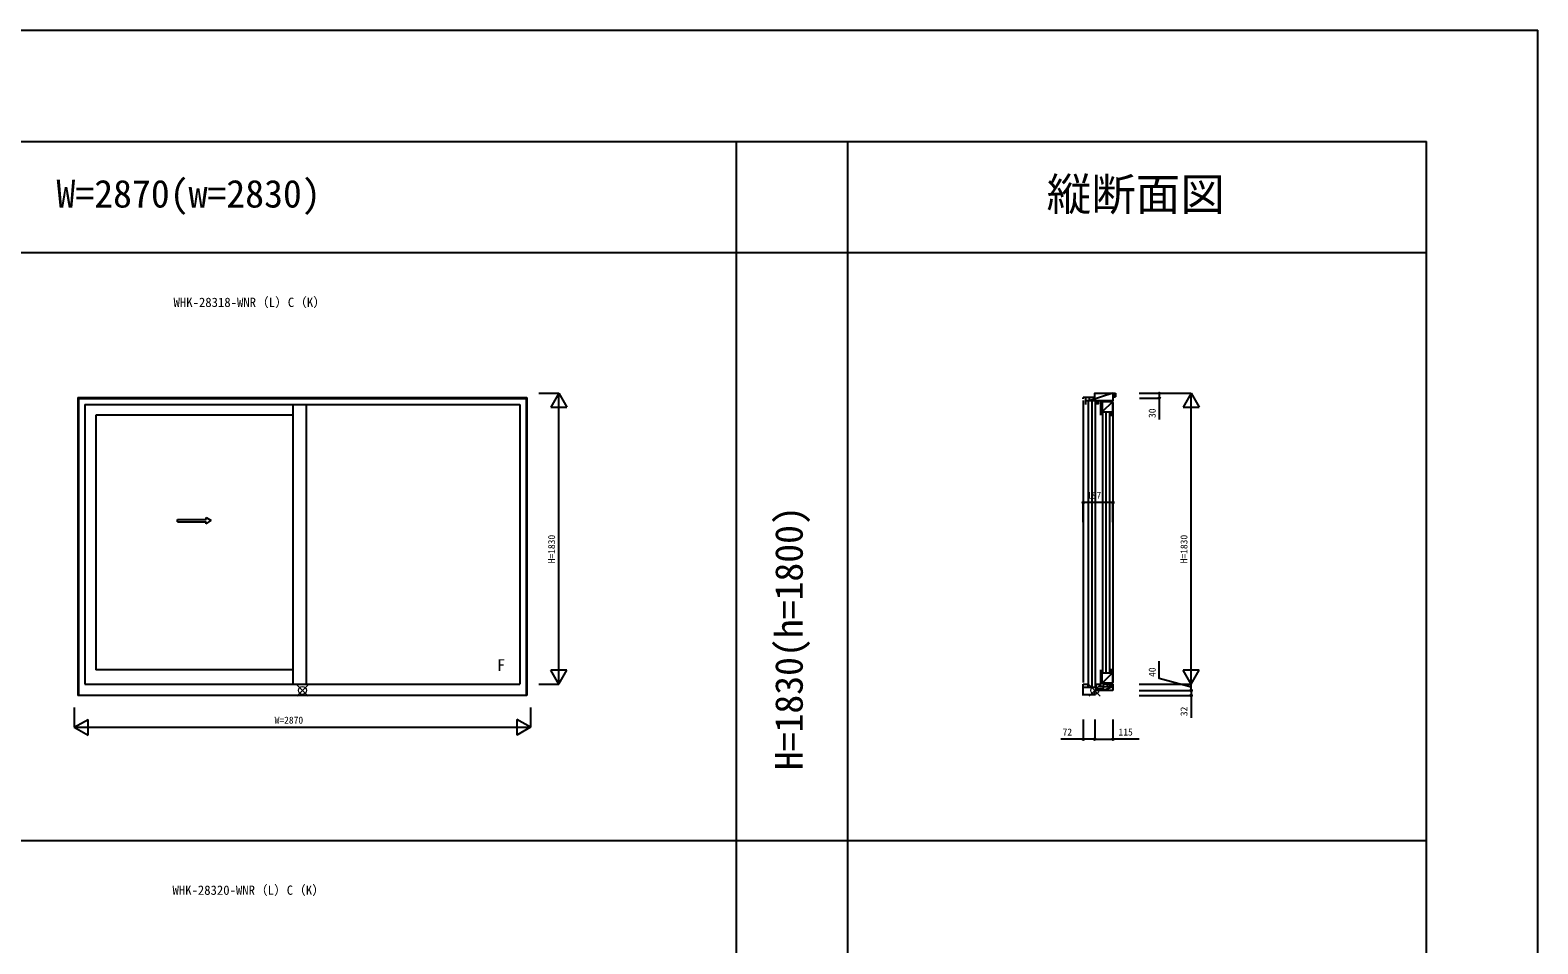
# Model space of a CAD drawing. Units: millimetres, scale not verified. Extents: x -19250 to 19250, y -14000 to 14000.
# Drawn here: x 9767 to 19250, y 8249 to 14000 of the extents above; entities that cross this region are included whole.
import ezdxf
from ezdxf.enums import TextEntityAlignment as Align

# ---------------------------------------------------------------- set-up
doc = ezdxf.new("R2010")
doc.units = ezdxf.units.MM
doc.header["$LTSCALE"] = 50
for name, color, linetype in [('0-0_0', 7, 'Continuous'), ('0-1_YKK_A1', 4, 'Continuous'), ('0-3_YKK_C1', 4, 'Continuous'), ('0-4_YKK_F1', 7, 'Continuous'), ('0-6_YKK_N1', 2, 'Continuous')]:
    doc.layers.add(name, color=color, linetype=linetype)
doc.layers.add('0-5_YKK_IN', color=1, linetype='Continuous', lineweight=18)
doc.styles.add('ＭＳ ゴシック', font='')
doc.styles.get('ＭＳ ゴシック').set_extended_font_data('MS Gothic')

msp = doc.modelspace()

# ---------------------------------------------------------------- linework, layer by layer
at = {"layer": '0-1_YKK_A1'}
for p, q in [((10068, 11688), (10068, 9812)), ((10068, 11688), (12892, 11688)), ((10072, 11688), (10072, 9812)), ((12888, 11679), (10072, 11679)), ((12888, 11688), (12888, 9812)), ((12892, 11688), (12892, 9812)), ((10112, 11644), (12848, 11644)), ((10112, 11644), (10112, 9884)), ((10180, 11577), (10180, 9974)), ((11419, 11577), (10180, 11577)), ((11419, 11644), (11419, 9884)), ((11503, 11644), (11503, 9884)), ((12848, 11644), (12848, 9884)), ((10693.83, 10920.9), (10875.18, 10920.91)), ((10693.84, 10905.9), (10693.84, 10920.9)), ((10693.84, 10905.9), (10875.18, 10905.91)), ((10875.18, 10920.91), (10875.18, 10933.41)), ((10875.18, 10933.41), (10905.18, 10913.41)), ((10875.18, 10893.41), (10905.18, 10913.41)), ((10875.18, 10893.41), (10875.18, 10905.91)), ((11419, 9974), (10180, 9974)), ((10112, 9884), (12848, 9884)), ((12892, 9812), (10068, 9812))]:
    msp.add_line(p, q, dxfattribs=at)
at = {"layer": '0-3_YKK_C1'}
for p, q in [((16390.75, 11679), (16390.75, 11688)), ((16462.75, 11688), (16390.75, 11688)), ((16390.75, 11669), (16390.75, 9894)), ((16407.55, 11644), (16407.55, 11688)), ((16577.75, 11714), (16427.75, 11667)), ((16427.75, 11688), (16427.75, 11667)), ((16483.75, 11667), (16467.25, 11647)), ((16577.75, 11714), (16594.25, 11714)), ((16577.75, 11692.49), (16594.25, 11713.99)), ((16577.75, 11692.5), (16594.25, 11692.5)), ((16594.25, 11714), (16594.25, 11692.5)), ((16421.75, 11660), (16421.75, 9871)), ((16444.25, 11660), (16444.25, 9871)), ((16466.75, 11660), (16466.75, 9871)), ((16498.75, 11597), (16573.75, 11597)), ((16510.75, 11661), (16510.75, 11597)), ((16573.75, 11661), (16510.75, 11597)), ((16511.75, 11590), (16511.75, 9961)), ((16534.25, 9961), (16534.25, 11590)), ((16556.75, 11590), (16556.75, 9961)), ((16557.25, 11577), (16557.25, 11597)), ((16573.75, 11597), (16557.25, 11577)), ((16557.25, 11577), (16573.75, 11577)), ((16573.75, 11661), (16573.75, 11577)), ((16577.75, 11657), (16577.75, 9894)), ((16498.75, 9974), (16498.75, 9873)), ((16573.75, 9974), (16557.25, 9954)), ((16390.75, 9812), (16390.75, 9884)), ((16471.75, 9862.7), (16390.75, 9862.7)), ((16498.75, 9954), (16573.75, 9954)), ((16510.75, 9890), (16573.75, 9954)), ((16518.35, 9844), (16518.35, 9884)), ((16577.75, 9884), (16518.35, 9884)), ((16577.75, 9866), (16518.35, 9866)), ((16577.75, 9866), (16518.35, 9844)), ((16543.75, 9866), (16543.75, 9884)), ((16543.75, 9866), (16577.75, 9884)), ((16577.75, 9884), (16577.75, 9844)), ((16390.75, 9818.3), (16462.75, 9818.3)), ((16462.75, 9812), (16462.75, 9844)), ((16577.75, 9844), (16462.75, 9844)), ((16478.75, 9846.26), (16487.49, 9855)), ((16482.15, 9844), (16493.01, 9854.86)), ((16487.8, 9844), (16498.8, 9855)), ((16493.46, 9844), (16504.46, 9855)), ((16497.25, 9844), (16497.25, 9855)), ((16499.12, 9844), (16510.12, 9855)), ((16504.77, 9844), (16515.77, 9855)), ((16510.43, 9844), (16518.35, 9851.92)), ((16516.09, 9844), (16518.35, 9846.26))]:
    msp.add_line(p, q, dxfattribs=at)
for points in [[(16462.75, 11688), (16462.75, 11714), (16577.75, 11714), (16577.75, 11667), (16407.55, 11667)], [(16483.75, 11667), (16483.75, 11647), (16467.25, 11647), (16467.25, 11667), (16483.75, 11647)], [(16573.75, 11661), (16498.75, 11661), (16498.75, 11577)], [(16573.75, 9974), (16573.75, 9890), (16510.75, 9890), (16510.75, 9954)], [(16573.75, 9974), (16557.25, 9974), (16557.25, 9954)], [(16390.75, 9884), (16418.75, 9884), (16418.75, 9862.7)], [(16471.75, 9844), (16471.75, 9884), (16492.75, 9884), (16492.75, 9868.5), (16518.35, 9868.5)], [(16478.75, 9844), (16478.75, 9855), (16518.35, 9855)]]:
    msp.add_lwpolyline(points, dxfattribs=at)
at = {"layer": '0-4_YKK_F1'}
for p, q in [((-19250, 14000), (19250, 14000)), ((19250, -14000), (19250, 14000)), ((-19250, 13300), (18550, 13300)), ((14210, -14000), (14210, 13300)), ((14910, -14000), (14910, 13300)), ((18550, -14000), (18550, 13300)), ((-19250, 12600), (18550, 12600)), ((-19250, 8900), (18550, 8900))]:
    msp.add_line(p, q, dxfattribs=at)
at = {"layer": '0-5_YKK_IN'}
for p, q in [((11444.64, 9879.36), (11515.36, 9808.64)), ((11444.64, 9808.64), (11515.36, 9879.36)), ((16498.11, 9879.36), (16427.39, 9808.64)), ((16498.11, 9808.64), (16427.39, 9879.36))]:
    msp.add_line(p, q, dxfattribs=at)
for centre in [(11480, 9844), (16462.75, 9844)]:
    msp.add_circle(centre, 25, dxfattribs=at)
at = {"layer": '0-6_YKK_N1'}
for p, q in [((12967, 11714), (13092, 11714)), ((13092, 11714), (13042, 11627.4)), ((13092, 9884), (13092, 11714)), ((13092, 11714), (13142, 11627.4)), ((16743.25, 11714), (17069.25, 11714)), ((16744.25, 11684), (16869.25, 11684)), ((17069.25, 11714), (17019.25, 11627.4)), ((17069.25, 9884), (17069.25, 11714)), ((17069.25, 11714), (17119.25, 11627.4)), ((13042, 11627.4), (13142, 11627.4)), ((17019.25, 11627.4), (17119.25, 11627.4)), ((16390.75, 10902.17), (16390.75, 11027.17)), ((16577.75, 11027.17), (16390.75, 11027.17)), ((16577.75, 10902.17), (16577.75, 11027.17)), ((13092, 9884), (13042, 9970.6)), ((13142, 9970.6), (13042, 9970.6)), ((13092, 9884), (13142, 9970.6)), ((17069.25, 9884), (17019.25, 9970.6)), ((17119.25, 9970.6), (17019.25, 9970.6)), ((17069.25, 9884), (17119.25, 9970.6)), ((12967, 9884), (13092, 9884)), ((16743.25, 9884), (17069.25, 9884)), ((17069.25, 9844), (17069.25, 9884)), ((16743.25, 9844), (17069.25, 9844)), ((16743.25, 9812), (17069.25, 9812)), ((10045, 9737), (10045, 9612)), ((12915, 9737), (12915, 9612)), ((10045, 9612), (10131.6, 9662)), ((10045, 9612), (12915, 9612)), ((10045, 9612), (10131.6, 9562)), ((10131.6, 9562), (10131.6, 9662)), ((12915, 9612), (12828.4, 9662)), ((12828.4, 9662), (12828.4, 9562)), ((12915, 9612), (12828.4, 9562)), ((16390.75, 9662), (16390.75, 9537)), ((16462.75, 9662), (16462.75, 9537)), ((16577.75, 9662), (16577.75, 9537)), ((16462.75, 9537), (16577.75, 9537)), ((16742.54, 9537), (16577.75, 9537))]:
    msp.add_line(p, q, dxfattribs=at)
for points in [[(16869.25, 11714), (16869.25, 11684), (16869.25, 11549)], [(17069.25, 9864), (16869.25, 9919), (16869.25, 10029)], [(17069.25, 9844), (17069.25, 9812), (17069.25, 9672)], [(16462.75, 9537), (16390.75, 9537), (16250.75, 9537)]]:
    msp.add_lwpolyline(points, dxfattribs=at)
for centre in [(16869.25, 11714), (16869.25, 11684), (16390.75, 11027.17), (16577.75, 11027.17), (17069.25, 9844), (17069.25, 9812), (16390.75, 9537), (16462.75, 9537), (16577.75, 9537)]:
    msp.add_circle(centre, 5, dxfattribs=at)

# ---------------------------------------------------------------- texts
at = {"layer": '0-0_0', "color": 3, "style": 'ＭＳ ゴシック'}
for s, height, p in [('縦断面図', 205.3, (16161.01, 12802.73)), ('W=2870(w=2830)', 174.5, (9933, 12831))]:
    msp.add_text(s, height=height, dxfattribs=at).set_placement(p, align=Align.BOTTOM_LEFT)
at = {"layer": '0-0_0', "style": 'ＭＳ ゴシック'}
for s, p in [('WHK-28318-WNR（L）C（K）', (10669.33, 12240)), ('WHK-28320-WNR（L）C（K）', (10662.67, 8540))]:
    msp.add_text(s, height=58.65, dxfattribs=at).set_placement(p, align=Align.BOTTOM_LEFT)
at = {"layer": '0-0_0', "color": 3, "style": 'ＭＳ ゴシック'}
msp.add_text('H=1830(h=1800)', height=174.5, rotation=90, dxfattribs=at).set_placement((14679, 9341.83), align=Align.BOTTOM_LEFT)
at = {"layer": '0-1_YKK_A1', "style": 'ＭＳ ゴシック'}
msp.add_text('F', height=73.31, dxfattribs=at).set_placement((12705.06, 9945.24), align=Align.BOTTOM_LEFT)
at = {"layer": '0-6_YKK_N1', "style": 'ＭＳ ゴシック'}
for s, p in [('30', (16859.25, 11559)), ('H=1830', (13082, 10644)), ('H=1830', (17059.25, 10644)), ('40', (16859.25, 9929)), ('32', (17059.25, 9682))]:
    msp.add_text(s, height=43.99, rotation=90, dxfattribs=at).set_placement(p, align=Align.BOTTOM_LEFT)
for s, p in [('187', (16414.25, 11037.17)), ('W=2870', (11305, 9622)), ('72', (16260.75, 9547)), ('115', (16612.54, 9547))]:
    msp.add_text(s, height=43.99, dxfattribs=at).set_placement(p, align=Align.BOTTOM_LEFT)

doc.saveas('drawing.dxf')
